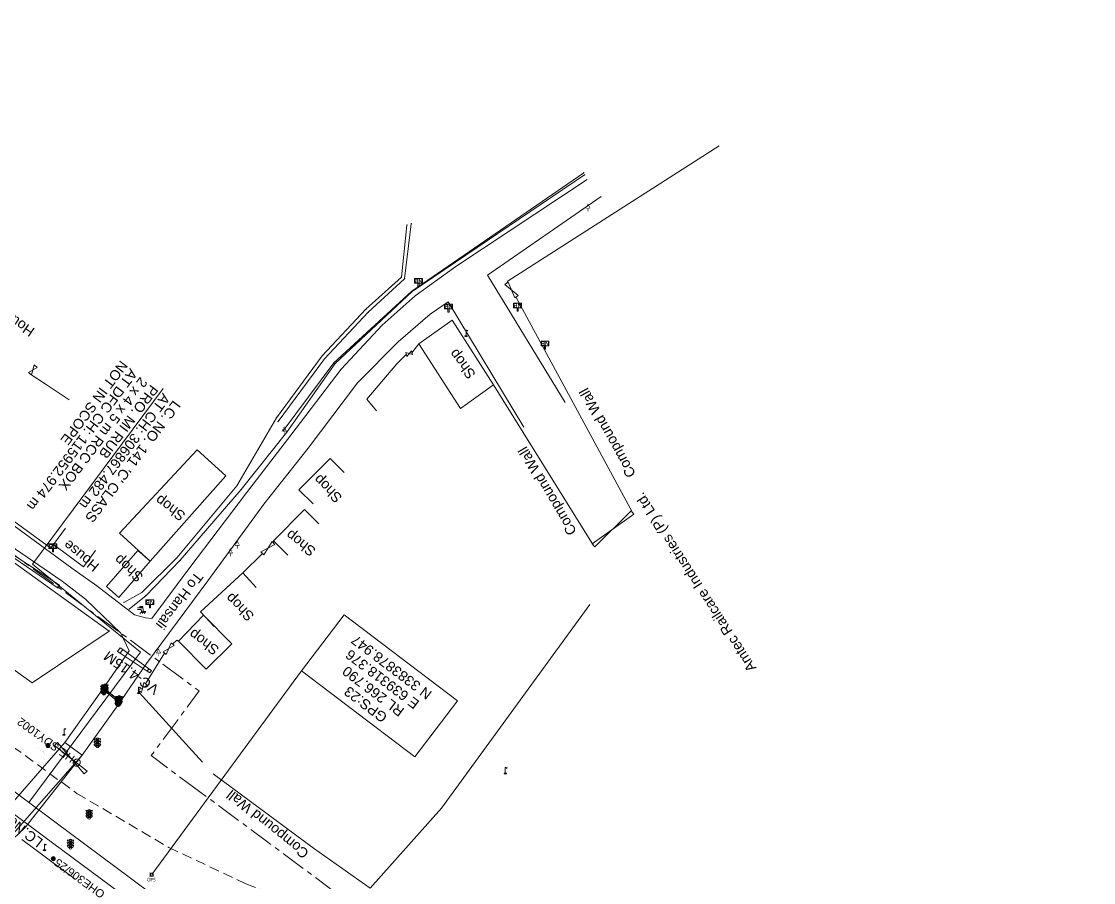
# Model space of a CAD drawing. Header units: metres. Extents: x 628572 to 650094, y 3375792 to 3391117.
# Drawn here: x 639286 to 639552.4, y 3383877 to 3384090.8 of the extents above; entities that cross this region are included whole.
import ezdxf
from ezdxf.enums import TextEntityAlignment as Align

# ---------------------------------------------------------------- set-up
doc = ezdxf.new("R2010")
doc.units = ezdxf.units.M
doc.header["$MEASUREMENT"] = 0
doc.linetypes.add('CENTER', pattern=[2, 1.25, -0.25, 0.25, -0.25])
doc.linetypes.add('DASHED', pattern=[0.75, 0.5, -0.25])
for name, color, linetype, lineweight in [('Arch', 7, 'Continuous', 0), ('Commercial Building Pucca', 251, 'Continuous', 0), ('Compound Wall', 251, 'Continuous', 0), ('DFCC BOUNDARY', 6, 'CENTER', 0), ('Drain Bottom', 5, 'Continuous', 0), ('Drain Top', 5, 'Continuous', 0), ('Existing IR Track', 143, 'Continuous', 0), ('Gate', 251, 'Continuous', 0), ('GPS', 251, 'Continuous', 0), ('Grill', 251, 'Continuous', 0), ('Lamp_Post', 7, 'Continuous', 0), ('LC DETAILS IN PLAN', 7, 'Continuous', 0), ('Name Board', 251, 'Continuous', 0), ('OHE MAST', 8, 'Continuous', 0), ('Pavers', 7, 'Continuous', 0), ('Residential Building Pucca', 251, 'Continuous', 0), ('Residential Building Semipucca', 251, 'Continuous', 0), ('Retaining Wall', 251, 'Continuous', 0), ('Sign Board', 251, 'Continuous', 0), ('Subroad Edge', 34, 'Continuous', 0), ('Tap', 8, 'Continuous', 0), ('Text', 251, 'Continuous', 0), ('TOPOSTYLEREMARK', 251, 'Continuous', 0), ('Water Logged Area', 5, 'Continuous', 0)]:
    doc.layers.add(name, color=color, linetype=linetype, lineweight=lineweight)
doc.styles.add('NB', font='swissbo.ttf', dxfattribs={"height": 1.5})
doc.styles.add('notes', font='romans.shx', dxfattribs={"height": 2})
doc.styles.get("Standard").update_dxf_attribs({"font": 'arial.ttf'})
doc.styles.add('street name', font='tahoma.ttf', dxfattribs={"height": 2})
doc.styles.add('Text', font='arial.ttf', dxfattribs={"height": 2})

# ---------------------------------------------------------------- blocks, each defined once
blk = doc.blocks.new('GPS')
at = {"const_width": 0.0279, "flags": 128}
blk.add_lwpolyline([(0.56, -0.56), (-0.56, -0.56), (-0.56, 0.56), (0.56, 0.56), (0.56, -0.56)], close=True, dxfattribs=at)
at = {"flags": 128}
blk.add_lwpolyline([(0.33, -0.33), (-0.33, -0.33), (-0.33, 0.33), (0.33, 0.33), (0.33, -0.33)], close=True, dxfattribs=at)
at = {"style": 'street name'}
blk.add_text('GPS', height=0.868, dxfattribs=at).set_placement((-1.16, -1.69, -111.29))
blk = doc.blocks.new('GT')
at = {"layer": 'Gate'}
for p, q in [((-0.5, -0.5), (-0.5, 0.5)), ((-0.5, 0.5), (0.5, -0.5)), ((0.5, 0.5), (0.5, -0.5))]:
    blk.add_line(p, q, dxfattribs=at)
at = {"layer": 'Gate', "flags": 128}
blk.add_lwpolyline([(0.5, 0.5), (-0.5, -0.5)], dxfattribs=at)
blk = doc.blocks.new('LP')
at = {"flags": 128}
for points in [[(0, 0), (0, 1.5)], [(0.25, 1.35), (0.44, 1.35)]]:
    blk.add_lwpolyline(points, dxfattribs=at)
for centre, radius, start, end in [((0.07, 0.99), 0.519, 57.6425, 97.3165), ((0.34, 1.33), 0.094, 11.7012, 168.0476)]:
    blk.add_arc(centre, radius, start, end)
at = {"extrusion": (0, 0, -1)}
blk.add_ellipse((0, 0.01), major_axis=(0.308, 0), ratio=0.400495, dxfattribs=at)
blk.add_ellipse((0.35, 1.36), major_axis=(0.0017, 0.0438), ratio=0.461056, start_param=1.74022, end_param=4.575836)
blk = doc.blocks.new('NB')
for p, q in [((-0.98, 0.82), (-0.98, 1.98)), ((-0.98, 1.98), (0.98, 1.98)), ((-0.98, 0.82), (0.98, 0.82)), ((-0.13, 0.82), (-0.13, 0)), ((-0.13, 0), (0.13, 0)), ((0.13, 0.82), (0.13, 0)), ((0.98, 1.98), (0.98, 0.82))]:
    blk.add_line(p, q)
at = {"style": 'NB', "width": 1.025371}
blk.add_text('NB', height=0.988, rotation=180, dxfattribs=at).set_placement((-0.02, 1.38), align=Align.MIDDLE_CENTER)
blk = doc.blocks.new('TSB')
at = {"const_width": 0.132, "flags": 128}
blk.add_lwpolyline([(-0.51, 0.84), (0.54, 0.84), (0, 1.85), (-0.51, 0.84)], close=True, dxfattribs=at)
at = {"const_width": 0.142, "flags": 128}
blk.add_lwpolyline([(0, 0.84), (0, 0)], dxfattribs=at)
blk = doc.blocks.new('TAP')
at = {"layer": 'Tap', "color": 8}
for p, q in [((-0.32, 0), (0.32, 0)), ((-1.01, -0.33), (0.24, -0.33)), ((-1.01, -0.75), (-0.18, -0.75)), ((-0.37, -0.12), (-0.37, -0.05)), ((-0.1, -0.17), (-0.32, -0.17)), ((-0.05, -0.22), (-0.05, -0.33)), ((0.03, -0.95), (0.03, -1.32)), ((0.03, -1.32), (0.45, -1.32)), ((0.05, -0.22), (0.05, -0.33)), ((0.1, -0.17), (0.32, -0.17)), ((0.37, -0.12), (0.37, -0.05)), ((0.45, -0.54), (0.45, -1.32))]:
    blk.add_line(p, q, dxfattribs=at)
at = {"layer": 'Tap', "color": 8, "linetype": 'DASHED'}
for p, q in [((-0.37, -1.72), (0.03, -1.32)), ((0.24, -1.32), (0.24, -1.72)), ((0.85, -1.72), (0.45, -1.32))]:
    blk.add_line(p, q, dxfattribs=at)
at = {"layer": 'Tap', "color": 8}
for centre, radius, start, end in [((-0.32, -0.05), 0.0499, 90, 180), ((0.32, -0.05), 0.0499, 0, 90), ((-0.32, -0.12), 0.0499, 180, 270), ((-0.18, -0.95), 0.208, 0, 90), ((-0.1, -0.22), 0.0499, 0, 90), ((0.1, -0.22), 0.0499, 90, 180), ((0.24, -0.54), 0.208, 0, 90), ((0.32, -0.12), 0.0499, 270, 0)]:
    blk.add_arc(centre, radius, start, end, dxfattribs=at)
at = {"layer": 'Tap', "color": 8, "ltscale": 5, "style": 'notes'}
blk.add_text('TAP', height=0.25, rotation=180, dxfattribs=at).set_placement((1.12, -1.15, -147.73))
blk = doc.blocks.new('SIG')
for color, points in [(1, [(-0.22, 0.42, 0.180295), (-0.01, 0.33, -0.00255), (0.01, 0.33, -0.00255), (0.02, 0.33, 0.180295), (0.23, 0.42, -0.002654), (0.25, 0.44, 0.184495), (0.33, 0.65, 1.000001), (-0.32, 0.65, 0.184495), (-0.24, 0.44, -0.002654)]), (2, [(0.23, -0.23, -0.002654), (0.25, -0.21, 0.184495), (0.33, 0.01, 1.000001), (-0.32, 0.01, 0.184495), (-0.24, -0.21, -0.002654), (-0.22, -0.23, 0.180295), (-0.01, -0.32, -0.00255), (0.01, -0.32, -0.00255), (0.02, -0.32, 0.180295)]), (3, [(0.23, -0.88, -0.002654), (0.25, -0.86, 0.184495), (0.33, -0.64, 1.000001), (-0.32, -0.64, 0.184495), (-0.24, -0.86, -0.002654), (-0.22, -0.88, 0.395599)])]:
    blk.add_hatch(color=color).paths.add_polyline_path(points)
for p, q in [((-0.31, 0.98), (-0.32, -0.9)), ((0.33, -0.9), (0.32, 0.98))]:
    blk.add_line(p, q)
at = {"flags": 128}
for points in [[(-0.31, 0.98), (-0.81, 0.98, 0.198758), (-0.42, 0.41, 0.003814), (-0.31, 0.39)], [(-0.31, 0.33), (-0.81, 0.33, 0.198758), (-0.42, -0.23, 0.003727), (-0.32, -0.26)], [(0.32, 0.98), (0.82, 0.98, -0.198758), (0.44, 0.41, -0.003814), (0.32, 0.39)], [(0.32, 0.33), (0.82, 0.33, -0.198758), (0.44, -0.23, -0.003727), (0.33, -0.26)], [(-0.32, -0.32), (-0.81, -0.32, 0.198758), (-0.42, -0.88, 0.003639), (-0.32, -0.9)], [(0.33, -0.32), (0.82, -0.32, -0.198758), (0.44, -0.88, -0.003639), (0.33, -0.9)]]:
    blk.add_lwpolyline(points, format="xyb", dxfattribs=at)
for centre, radius, start, end in [((0.01, 0.91), 0.324, 12.4049, 167.5951), ((0.01, 0.81), 0.357, 27.7578, 152.2422), ((0.01, -0.9), 0.324, 181.4572, 358.5428)]:
    blk.add_arc(centre, radius, start, end)
blk = doc.blocks.new('OHE MAST')
h = blk.add_hatch(color=256)
edge = h.paths.add_edge_path()
edge.add_arc((0, 0), 0.514, 0, 360)
at = {"const_width": 0.01, "flags": 128}
for points in [[(1.5, 3.5), (1.5, 2), (-1.5, 2), (-1.5, 3.5)], [(0, 2), (0, 0)]]:
    blk.add_lwpolyline(points, dxfattribs=at)
blk.add_circle((0, 0), 0.514)

msp = doc.modelspace()

# ---------------------------------------------------------------- linework, layer by layer
at = {"layer": 'Arch', "linetype": 'Continuous', "flags": 128}
for points in [[(639310.5481, 3383935.2341), (639311.2128, 3383934.8159), (639310.5243, 3383933.9014), (639309.8595, 3383934.3196), (639310.5481, 3383935.2341)], [(639317.6739, 3383930.0572), (639318.3387, 3383929.639), (639317.8737, 3383928.9982), (639317.2133, 3383929.4191), (639317.6739, 3383930.0572)]]:
    msp.add_lwpolyline(points, close=True, dxfattribs=at)
for points in [[(639311.2128, 3383934.8159), (639317.6739, 3383930.0572)], [(639317.2133, 3383929.4191), (639310.5243, 3383933.9014)]]:
    msp.add_lwpolyline(points, dxfattribs=at)
at = {"layer": 'Commercial Building Pucca', "linetype": 'Continuous', "flags": 128}
for points in [[(639329.652, 3383984.3934), (639336.7723, 3383977.9113), (639317.9852, 3383956.7343), (639310.3599, 3383963.6761), (639329.652, 3383984.3934)], [(639317.9852, 3383956.7343), (639310.1816, 3383947.7622), (639307.1343, 3383950.4352), (639314.9536, 3383959.4254), (639317.9852, 3383956.7343)], [(639331.9318, 3383929.9509), (639325.0015, 3383936.8926), (639331.2668, 3383943.3187), (639338.3118, 3383936.2621), (639331.9318, 3383929.9509)]]:
    msp.add_lwpolyline(points, close=True, dxfattribs=at)
for points in [[(639358.5013, 3383970.9802), (639354.9523, 3383974.5007), (639362.681, 3383982.2919), (639366.23, 3383978.7715)], [(639352.1593, 3383958.2721), (639348.6103, 3383961.7926), (639356.339, 3383969.5839), (639359.888, 3383966.0634)], [(639333.8627, 3383940.5263), (639330.4729, 3383944.2003), (639340.9775, 3383953.8923), (639344.3673, 3383950.2183)]]:
    msp.add_lwpolyline(points, dxfattribs=at)
at = {"layer": 'Compound Wall', "linetype": 'Continuous', "flags": 128}
for points in [[(639406.4994, 3384025.7432), (639406.9515, 3384026.3614), (639459.3581, 3384059.922)], [(639437.7977, 3383968.8764), (639408.8182, 3384022.3876), (639409.0183, 3384022.4266)], [(639383.0247, 3384008.5263), (639384.758, 3384010.682)], [(639374.1947, 3383994.1092), (639371.8431, 3383996.99), (639379.3157, 3384005.7714), (639381.6325, 3384008.0814)], [(639288.1312, 3384003.2968), (639292.1816, 3384000.6316), (639297.8541, 3383996.8317)], [(639403.3222, 3384000.5438), (639428.1708, 3383960.6528)], [(639275.5927, 3383973.4609), (639275.2147, 3383973.1655), (639293.3085, 3383959.9728), (639293.9967, 3383960.9038)], [(639348.6016, 3383961.2699), (639348.6103, 3383961.7926)], [(639340.9775, 3383953.8923), (639345.8665, 3383958.6672)], [(639427.2478, 3383945.9668), (639390.3679, 3383895.468)], [(639323.5487, 3383936.1311), (639324.6439, 3383937.1723), (639325.0015, 3383936.8926)], [(639316.8537, 3383926.3042), (639321.5769, 3383933.9452)], [(639331.02, 3383906.8392), (639315.2246, 3383924.1343), (639315.4476, 3383924.4294)], [(639390.3679, 3383895.468), (639372.6104, 3383875.5884), (639358.5388, 3383885.4769), (639333.6449, 3383903.9751)]]:
    msp.add_lwpolyline(points, dxfattribs=at)
at = {"layer": 'DFCC BOUNDARY', "ltscale": 5, "flags": 128}
for points in [[(639330.3344, 3383899.5156), (639318.2605, 3383908.4746), (639330.1698, 3383924.5422), (639289.9442, 3383954.1409), (639249.4413, 3383983.465), (639208.9797, 3384012.5713), (639168.287, 3384041.646), (639127.3545, 3384070.5066), (639086.9912, 3384100.02), (639106.7272, 3384126.468), (639106.7272, 3384126.468), (639068.4496, 3384158.8483), (639029.3258, 3384190.0243), (638987.5451, 3384217.7937), (638945.5622, 3384245.1274), (638903.8458, 3384272.8226), (638862.2382, 3384300.6609), (638820.952, 3384328.8942), (638803.642, 3384305.6269), (638800.4356, 3384308.0183)], [(643812.3093, 3380572.2631), (643808.6724, 3380574.9777), (643793.2095, 3380586.5191), (643778.2448, 3380597.6421), (643763.3482, 3380608.7144), (643749.7736, 3380618.8204), (643735.9982, 3380629.076), (643723.1947, 3380638.6), (643709.7998, 3380648.5621), (643690.0477, 3380662.9402), (643670.4357, 3380677.2164), (643654.8999, 3380688.7702), (643639.33, 3380700.3503), (643623.6793, 3380711.9753), (643608.0162, 3380723.6096), (643592.0244, 3380735.5214), (643576.0362, 3380747.4305), (643559.2149, 3380759.9262), (643542.8146, 3380772.109), (643525.4077, 3380785.0526), (643508.5729, 3380797.5713), (643491.5674, 3380810.185), (643474.9054, 3380822.5435), (643458.6431, 3380834.5901), (643442.5469, 3380846.5134), (643427.1858, 3380857.9465), (643411.8459, 3380869.3639), (643394.9279, 3380881.9183), (643378.0712, 3380894.4272), (643361.5733, 3380906.6656), (643345.0316, 3380918.9365), (643327.8173, 3380931.7135), (643310.7678, 3380944.3682), (643276.4247, 3380969.8455), (643259.3635, 3380982.507), (643242.1351, 3380995.2928), (643222.7062, 3381009.6831), (643203.0589, 3381024.2351), (643183.8178, 3381038.4897), (643164.43, 3381052.853), (643145.2327, 3381067.0902), (643126.2605, 3381081.1605), (643109.9442, 3381093.1269), (643094.185, 3381104.6835), (643070.7732, 3381121.9216), (643047.567, 3381139.0085), (643025.8074, 3381155.1407), (643004.0325, 3381171.2845), (642988.5407, 3381182.7648), (642971.6994, 3381195.2495), (642949.8305, 3381211.504), (642926.6521, 3381228.7318), (642912.2142, 3381239.4542), (642897.7112, 3381250.225), (642880.681, 3381262.8766), (642863.5492, 3381275.6037), (642848.8569, 3381286.5082), (642830.5771, 3381300.0787), (642815.3655, 3381311.3602), (642796.6216, 3381325.2614), (642779.3631, 3381338.0981), (642762.2123, 3381350.8547), (642746.7818, 3381362.2976), (642731.1837, 3381373.8649), (642713.7244, 3381386.8427), (642695.8795, 3381400.107), (642676.186, 3381414.7288), (642656.3739, 3381429.4386), (642638.7427, 3381442.5386), (642620.5543, 3381456.0528), (642604.8402, 3381467.7078), (642587.9896, 3381480.2058), (642565.2925, 3381497.0883), (642541.6892, 3381514.6448), (642525.704, 3381526.5194), (642509.7629, 3381538.3612), (642491.0733, 3381552.2518), (642472.4595, 3381566.086), (642458.4237, 3381576.5074), (642444.2456, 3381587.0343), (642429.7967, 3381597.7603), (642415.357, 3381608.4793), (642397.6705, 3381621.593), (642380.0084, 3381634.6886), (642363.7544, 3381646.7691), (642347.2259, 3381659.0537), (642330.8575, 3381671.2261), (642314.3519, 3381683.5006), (642297.8931, 3381695.7457), (642281.8453, 3381707.6851), (642264.9228, 3381720.2432), (642248.3602, 3381732.5341), (642230.5414, 3381745.7954), (642212.7106, 3381759.0381), (642195.2367, 3381772.0213), (642177.7043, 3381785.0479), (642157.1992, 3381800.2569), (642136.6249, 3381815.5171), (642118.9645, 3381828.6404), (642101.3287, 3381841.7453), (642081.6266, 3381856.3336), (642061.8408, 3381870.9838), (642042.7256, 3381885.154), (642023.486, 3381899.4164), (642005.9697, 3381912.4264), (641988.4231, 3381925.4588), (641970.4215, 3381938.796), (641952.2749, 3381952.2408), (641931.9264, 3381967.3701), (641911.6528, 3381982.4438), (641898.9656, 3381991.8514), (641886.5608, 3382001.0055), (641876.0335, 3382008.8624), (641864.0463, 3382017.7726), (641852.3291, 3382026.4822), (641837.115, 3382037.7582), (641821.9667, 3382048.9854), (641806.6184, 3382060.3889), (641791.2687, 3382071.7933), (641778.1757, 3382081.5216), (641765.0647, 3382091.263), (641751.1214, 3382101.6324), (641737.1136, 3382112.0497), (641726.4516, 3382119.9432), (641715.7754, 3382127.8472), (641700.446, 3382139.2493), (641685.0398, 3382150.7085), (641672.5358, 3382160.0238), (641659.9859, 3382169.3732), (641642.1375, 3382182.6543), (641624.3659, 3382195.8782), (641611.4997, 3382205.4411), (641598.7051, 3382214.9508), (641579.3318, 3382229.3615), (641559.9393, 3382243.7865), (641545.7561, 3382254.3093), (641531.6069, 3382264.7929), (641516.2129, 3382276.2423), (641500.7739, 3382287.7114), (641484.9887, 3382299.3992), (641469.298, 3382311.017), (641453.4587, 3382322.7603), (641437.5808, 3382334.5322), (641423.9882, 3382344.5278), (641410.4861, 3382354.4572), (641398.1591, 3382363.7061), (641385.5887, 3382373.1374), (641369.5481, 3382385.0615), (641353.581, 3382396.931), (641340.174, 3382406.8961), (641326.8342, 3382416.8112), (641313.9782, 3382426.3292), (641301.2155, 3382435.7781), (641284.3444, 3382448.3055), (641267.4776, 3382460.8298), (641251.7036, 3382472.5569), (641235.976, 3382484.2496), (641219.0383, 3382496.817), (641202.2584, 3382509.2673), (641189.76, 3382518.5659), (641177.2671, 3382527.8539), (641163.4298, 3382538.1046), (641149.6816, 3382548.2893), (641137.5323, 3382557.3376), (641125.4142, 3382566.3629), (641111.3917, 3382576.7766), (641097.4434, 3382587.1352), (641086.4887, 3382595.2709), (641075.334, 3382603.5555), (641061.7644, 3382613.6593), (641047.9094, 3382623.9756), (641033.6643, 3382634.5297), (641019.4811, 3382645.038), (641006.7027, 3382654.5421), (640993.8916, 3382664.0705), (640978.9563, 3382675.1623), (640963.9965, 3382686.2723), (640946.2836, 3382699.3937), (640928.6538, 3382712.4537), (640913.4131, 3382723.7566), (640898.2075, 3382735.0336), (640883.6572, 3382745.852), (640855.1845, 3382767.015), (640841.3158, 3382777.3197), (640825.904, 3382788.7498), (640810.5106, 3382800.1663), (640797.3056, 3382809.9954), (640784.0814, 3382819.8389), (640767.3829, 3382832.244), (640750.7597, 3382844.5932), (640734.5712, 3382856.624), (640718.4561, 3382868.6002), (640700.8318, 3382881.7023), (640683.2571, 3382894.7676), (640668.0149, 3382906.0851), (640653.0827, 3382917.1726), (640637.096, 3382929.0729), (640621.3126, 3382940.8219), (640606.7688, 3382951.6133), (640592.2397, 3382962.3937), (640576.5383, 3382974.0634), (640560.8512, 3382985.7224), (640545.651, 3382997.022), (640530.4116, 3383008.3505), (640516.6491, 3383018.562), (640502.8751, 3383028.782), (640490.7881, 3383037.7114), (640478.8397, 3383046.5383), (640463.3449, 3383058.0659), (640447.6782, 3383069.721), (640428.9748, 3383083.5735), (640410.2094, 3383097.4719), (640387.4808, 3383114.4141), (640364.785, 3383131.332), (640350.7429, 3383141.7456), (640336.708, 3383152.1537), (640321.9965, 3383163.0459), (640307.2262, 3383173.9816), (640293.057, 3383184.4985), (640278.9681, 3383194.9558), (640263.9534, 3383206.1214), (640248.9885, 3383217.2501), (640234.9895, 3383227.6511), (640220.8998, 3383238.1196), (640203.1822, 3383251.2592), (640185.3658, 3383264.472), (640169.5446, 3383276.2399), (640153.6227, 3383288.0852), (640140.9567, 3383297.4857), (640127.9156, 3383307.1648), (640111.7201, 3383319.2), (640095.1302, 3383331.5282), (640080.0724, 3383342.6864), (640064.9887, 3383353.8638), (640050.3238, 3383364.7642), (640035.5809, 3383375.7224), (640023.8916, 3383384.3981), (640012.2409, 3383393.045), (639998.431, 3383403.2737), (639984.6827, 3383413.4567), (639970.0377, 3383424.3322), (639950.049, 3383439.1796), (639942.8737, 3383444.5141), (639926.5747, 3383456.6308), (639913.4666, 3383466.3801), (639896.5934, 3383478.9297), (639881.5054, 3383490.1549), (639866.4939, 3383501.3233), (639852.4765, 3383511.7446), (639838.5065, 3383522.1306), (639823.7382, 3383533.0543), (639809.0966, 3383543.8841), (639795.0765, 3383554.2956), (639781.0402, 3383564.7193), (639768.5196, 3383574.0242), (639755.953, 3383583.3633), (639741.5243, 3383594.0903), (639727.0981, 3383604.8155), (639713.2608, 3383615.1067), (639699.4745, 3383625.36), (639684.1093, 3383636.7884), (639668.7758, 3383648.193), (639654.5483, 3383658.7838), (639640.2683, 3383669.4137), (639622.7576, 3383682.4104), (639605.3264, 3383695.3482), (639590.884, 3383706.0812), (639576.4835, 3383716.7831), (639562.3867, 3383727.2481), (639548.2532, 3383737.7403), (639534.822, 3383747.7129), (639521.3566, 3383757.711), (639505.358, 3383769.5842), (639489.3927, 3383781.4328), (639473.4311, 3383793.2886), (639457.4738, 3383805.1412), (639442.7456, 3383816.0648), (639428.0129, 3383826.9918), (639404.2096, 3383844.6857), (639380.3313, 3383862.4353), (639363.908, 3383874.6137), (639346.9106, 3383887.212), (639330.3344, 3383899.5156)]]:
    msp.add_lwpolyline(points, dxfattribs=at)
at = {"layer": 'Drain Bottom', "linetype": 'Continuous', "flags": 128}
for points in [[(639425.7029, 3384053.1891), (639382.9639, 3384023.7615), (639363.632, 3384005.9972), (639351.0531, 3383989.1172)], [(639349.7734, 3383991.4316), (639361.3231, 3384007.0163), (639372.1817, 3384018.563), (639381.2048, 3384026.8872), (639382.8495, 3384040.5483)]]:
    msp.add_lwpolyline(points, dxfattribs=at)
at = {"layer": 'Drain Bottom'}
for p in [(639425.703, 3384053.189), (639382.85, 3384040.548), (639381.205, 3384026.887), (639382.964, 3384023.761), (639372.182, 3384018.563), (639361.323, 3384007.016), (639363.632, 3384005.997), (639349.773, 3383991.432), (639351.053, 3383989.117)]:
    msp.add_point(p, dxfattribs=at)
at = {"layer": 'Drain Top', "linetype": 'Continuous', "flags": 128}
for points in [[(639312.8451, 3383944.8929), (639316.9032, 3383948.1919), (639325.4583, 3383956.9956), (639340.6364, 3383974.5443), (639351.929, 3383988.7896), (639363.9759, 3384005.8662), (639383.0609, 3384023.7427), (639425.902, 3384052.6522)], [(639381.7921, 3384040.2089), (639380.399, 3384027.2922), (639371.5851, 3384019.3247), (639360.7378, 3384007.7845), (639349.3443, 3383992.3688), (639339.5586, 3383975.487), (639324.5773, 3383957.5854), (639315.9325, 3383948.9923), (639311.4558, 3383946.5278)]]:
    msp.add_lwpolyline(points, dxfattribs=at)
at = {"layer": 'Drain Top'}
for p in [(639425.902, 3384052.652), (639381.792, 3384040.209), (639380.399, 3384027.292), (639383.061, 3384023.743), (639371.585, 3384019.325), (639360.738, 3384007.784), (639363.976, 3384005.866), (639349.344, 3383992.369), (639351.929, 3383988.79), (639339.559, 3383975.487), (639340.636, 3383974.544), (639324.577, 3383957.585), (639325.458, 3383956.996), (639315.932, 3383948.992), (639316.903, 3383948.192), (639311.456, 3383946.528), (639312.845, 3383944.893)]:
    msp.add_point(p, dxfattribs=at)
at = {"layer": 'Existing IR Track', "color": 88, "linetype": 'DASHED', "ltscale": 5}
msp.add_lwpolyline([(639259.2419, 3383928.823), (639262.2481, 3383926.6017), (639277.8395, 3383915.104), (639299.7817, 3383899.1081), (639322.6069, 3383885.6823), (639341.7933, 3383876.63), (639359.2872, 3383870.0476), (639364.437, 3383868.1896), (639380.3049, 3383862.7731), (639403.9706, 3383854.6504), (639421.5208, 3383848.5663), (639440.1379, 3383841.8335), (639459.0217, 3383833.4642), (639479.7883, 3383821.6553), (639493.6212, 3383812.1565), (639511.4126, 3383797.8864), (639526.4588, 3383783.538), (639540.6399, 3383767.5184), (639541.3989, 3383766.6203)], dxfattribs=at)
at = {"layer": 'Existing IR Track', "flags": 128}
for points in [[(639560.2959, 3383694.38), (639545.9219, 3383705.0699), (639531.895, 3383715.5017), (639518.3716, 3383725.5565), (639504.8367, 3383735.6197), (639488.9234, 3383747.439), (639473.0478, 3383759.2303), (639456.9921, 3383771.1583), (639440.8127, 3383783.1782), (639426.3374, 3383793.939), (639411.3866, 3383805.0532), (639387.7746, 3383822.5808), (639363.7073, 3383840.4465), (639347.3274, 3383852.6266), (639330.4464, 3383865.1695), (639313.0834, 3383878.0808), (639294.3077, 3383892.0601), (639272.5859, 3383908.1745)], [(639557.3961, 3383691.0991), (639543.3126, 3383701.5542), (639529.179, 3383712.0464), (639515.7455, 3383722.0207), (639502.2801, 3383732.0187), (639486.2874, 3383743.8877), (639470.3221, 3383755.7363), (639454.3502, 3383767.5997), (639438.3929, 3383779.4523), (639423.6827, 3383790.3626), (639408.9363, 3383801.2997), (639385.1192, 3383819.0038), (639361.256, 3383836.7423), (639344.8477, 3383848.9095), (639327.8558, 3383861.5038), (639310.3899, 3383874.4678), (639291.4948, 3383888.4878), (639274.6983, 3383900.9493)]]:
    msp.add_lwpolyline(points, dxfattribs=at)
at = {"layer": 'Grill', "linetype": 'Continuous', "flags": 128}
msp.add_lwpolyline([(639286.0952, 3383887.6672), (639299.3976, 3383877.7932)], dxfattribs=at)
at = {"layer": 'LC DETAILS IN PLAN', "lineweight": 13, "flags": 128}
for points in [[(639288.7756, 3383955.991), (639321.205, 3383999.6357)], [(639287.8674, 3383896.8379), (639315.5973, 3383934.158), (639288.7756, 3383955.991)]]:
    msp.add_lwpolyline(points, dxfattribs=at)
at = {"layer": 'Pavers', "linetype": 'Continuous', "flags": 128}
msp.add_lwpolyline([(639277.87, 3383882.1592), (639274.5329, 3383886.2582), (639281.7484, 3383894.4767), (639296.8127, 3383911.7046), (639301.0585, 3383908.5777), (639286.9289, 3383890.665), (639277.87, 3383882.1592)], dxfattribs=at)
at = {"layer": 'Pavers'}
for p in [(639296.813, 3383911.705), (639301.059, 3383908.578), (639286.929, 3383890.665)]:
    msp.add_point(p, dxfattribs=at)
at = {"layer": 'Residential Building Pucca', "linetype": 'Continuous', "flags": 128}
msp.add_lwpolyline([(639304.4238, 3383959.3842), (639301.4425, 3383955.3716), (639293.9967, 3383960.9038), (639296.978, 3383964.9164)], dxfattribs=at)
at = {"layer": 'Residential Building Semipucca', "linetype": 'Continuous', "flags": 128}
msp.add_lwpolyline([(639384.758, 3384010.682), (639393.0083, 3384016.5944), (639403.3222, 3384000.5438), (639395.0719, 3383994.6314), (639384.758, 3384010.682)], close=True, dxfattribs=at)
at = {"layer": 'Retaining Wall', "linetype": 'Continuous', "flags": 128}
msp.add_lwpolyline([(639185.3406, 3384027.4362), (639196.3656, 3384019.5415), (639226.676, 3383997.8478), (639244.9516, 3383984.84), (639268.5223, 3383968.142), (639295.1395, 3383950.0908), (639295.4329, 3383950.764), (639268.6689, 3383968.3832), (639245.1691, 3383985.0843), (639226.8577, 3383998.1077), (639196.5493, 3384019.8073)], dxfattribs=at)
at = {"layer": 'Subroad Edge', "linetype": 'Continuous', "flags": 128}
for points in [[(639200.3505, 3384025.3428), (639229.2107, 3384004.8402), (639272.6105, 3383973.9497), (639298.5586, 3383954.9832), (639304.7677, 3383950.6037), (639314.0915, 3383943.421), (639316.7928, 3383942.7115), (639318.4396, 3383942.5018), (639327.8504, 3383955.1543), (639341.9491, 3383973.7255), (639352.9781, 3383988.0356), (639365.4422, 3384004.4696), (639375.6271, 3384015.3304), (639383.8706, 3384022.6383), (639393.9167, 3384029.9096), (639426.5947, 3384051.5516)], [(639430.0096, 3384047.2695), (639401.7898, 3384027.7451), (639421.0751, 3383996.1506)], [(639034.826, 3383772.6226), (639064.5473, 3383785.8776), (639096.3216, 3383800.2144), (639122.7405, 3383812.2904), (639149.7616, 3383824.5292), (639180.9483, 3383838.7011), (639209.3962, 3383851.9355), (639228.3164, 3383860.5578), (639244.9608, 3383868.6118), (639274.5323, 3383886.2474), (639296.8113, 3383911.7044), (639306.1879, 3383924.8755), (639312.7379, 3383934.485), (639310.737, 3383938.9023), (639301.9366, 3383947.3114), (639296.1524, 3383951.7952), (639269.6852, 3383969.8166), (639227.9637, 3383999.9634), (639197.6515, 3384021.581)], [(639410.8434, 3383990.0153), (639392.0605, 3384021.1831), (639387.5706, 3384018.0496), (639379.6464, 3384011.1908), (639369.5109, 3384001.0607), (639357.224, 3383984.8237), (639346.2694, 3383970.8737), (639332.3461, 3383951.9042), (639317.0479, 3383931.3438), (639310.074, 3383921.1138), (639301.0623, 3383908.5812), (639277.8674, 3383882.1574), (639247.4053, 3383863.8194), (639231.012, 3383855.7525), (639211.8402, 3383846.9087), (639184.6647, 3383833.994), (639183.7048, 3383831.8395), (639183.0786, 3383813.4856)]]:
    msp.add_lwpolyline(points, dxfattribs=at)
at = {"layer": 'Subroad Edge', "flags": 128}
for points in [[(639310.036, 3383921.818), (639306.476, 3383924.741)], [(639310.298, 3383922.196), (639306.642, 3383924.859)], [(639310.298, 3383922.196), (639306.769, 3383925.094)]]:
    msp.add_lwpolyline(points, dxfattribs=at)
at = {"layer": 'TOPOSTYLEREMARK'}
msp.add_line((639318.376, 3383878.947), (639355.5736, 3383929.5332), dxfattribs=at)
at = {"layer": 'TOPOSTYLEREMARK', "linetype": 'Continuous', "flags": 128}
msp.add_lwpolyline([(639394.3163, 3383922.0917), (639383.7345, 3383908.1535), (639355.5736, 3383929.5332), (639366.1554, 3383943.4714), (639394.3163, 3383922.0917)], close=True, dxfattribs=at)
at = {"layer": 'Water Logged Area', "linetype": 'Continuous', "flags": 128}
msp.add_lwpolyline([(639112.0971, 3384082.9752), (639148.594, 3384053.4264), (639185.2543, 3384027.3154), (639225.0074, 3383998.9454), (639307.818, 3383939.3888), (639288.6798, 3383926.5713), (639205.8692, 3383986.1279)], dxfattribs=at)
at = {"layer": 'Water Logged Area'}
for p in [(639307.818, 3383939.389), (639288.68, 3383926.571)]:
    msp.add_point(p, dxfattribs=at)

# ---------------------------------------------------------------- block references
at = {"layer": 'Gate'}
for p, xscale, yscale, zscale, rotation in [((639407.7589, 3384024.0849), 4.16468900747285, 0.9997814888924802, 2.040533993018825, 307.2277033036961), ((639382.3286, 3384008.3039), 1.461494861005497, 0.9997814888924802, 1.208790928219096, 17.22770330509377), ((639288.8469, 3384004.2378), 2.364567768155746, 0.9997814888924802, 1.53754709971237, 53.22770330766402), ((639432.9807, 3383964.7648), 12.65594200300549, 0.9997814888924814, 3.557130379828901, 40.22770330668921), ((639347.2341, 3383959.9686), 3.775604074454411, 0.9997814888924802, 1.942879065466131, 43.22770330665067), ((639322.5628, 3383935.0381), 2.94385400548702, 0.9997814888924804, 1.715578835462802, 48.22770330472692), ((639316.1507, 3383925.3668), 2.343491222119449, 0.9997814888924802, 1.530679307777119, 53.22770330756482), ((639298.2823, 3383907.8224), 10.20769188894568, 0.9997814888924802, 3.194598784649772, 316.2277033054689)]:
    msp.add_blockref('GT', p, dxfattribs=dict(at, xscale=xscale, yscale=yscale, zscale=zscale, rotation=rotation))
at = {"layer": 'GPS'}
msp.add_blockref('GPS', (639318.376, 3383878.947), dxfattribs=at)
at = {"layer": 'Lamp_Post', "linetype": 'Continuous'}
for p in [(639396.49, 3384012.589), (639315.13, 3383923.961), (639296.608, 3383913.664), (639406.218, 3383904), (639291.738, 3383884.968)]:
    msp.add_blockref('LP', p, dxfattribs=at)
at = {"layer": 'Name Board', "linetype": 'Continuous'}
for p in [(639384.654, 3384024.932), (639384.654, 3384024.932), (639392.117, 3384018.57), (639392.117, 3384018.57), (639409.266, 3384018.862), (639409.266, 3384018.862), (639416.092, 3384009.433), (639416.092, 3384009.433), (639293.825, 3383959.044), (639293.825, 3383959.044), (639317.935, 3383945.185), (639317.935, 3383945.185)]:
    msp.add_blockref('NB', p, dxfattribs=at)
at = {"layer": 'OHE MAST', "color": 2, "rotation": 143.3908318566117}
for p in [(639292.601, 3383911.001), (639293.912, 3383882.902)]:
    msp.add_blockref('OHE MAST', p, dxfattribs=at)
at = {"layer": 'Sign Board', "linetype": 'Continuous'}
for name, p in [('TSB', (639426.747, 3384043.584)), ('TSB', (639351.28, 3383988.256)), ('TSB', (639293.922, 3383959.314)), ('TSB', (639339.64, 3383959.836)), ('TSB', (639337.887, 3383957.971)), ('TSB', (639320.063, 3383933.099)), ('SIG', (639306.476, 3383924.741)), ('SIG', (639306.642, 3383924.859)), ('SIG', (639306.769, 3383925.094)), ('SIG', (639310.036, 3383921.818)), ('SIG', (639310.143, 3383922.102)), ('SIG', (639310.298, 3383922.196)), ('SIG', (639304.876, 3383911.643)), ('SIG', (639302.816, 3383893.884)), ('SIG', (639298.195, 3383886.467))]:
    msp.add_blockref(name, p, dxfattribs=at)
at = {"layer": 'Tap', "linetype": 'Continuous'}
msp.add_blockref('TAP', (639315.818, 3383945.478), dxfattribs=at)

# ---------------------------------------------------------------- texts
at = {"layer": 'LC DETAILS IN PLAN', "color": 10}
for s, p in [('NOT IN SCOPE', (639310.6239, 3384006.8155)), ('AT DFC CH: 115952.974 m', (639313.0183, 3384004.802)), ('2 x 4 x 5 m RCC BOX ', (639315.5387, 3384002.6626)), ('PRO. MI RUB', (639318.1851, 3384000.7749))]:
    msp.add_text(s, height=2.5, rotation=233, dxfattribs=at).set_placement(p)
at = {"layer": 'LC DETAILS IN PLAN'}
for s, p in [('AT CH: 306867.482 m', (639321.1508, 3383998.6699)), ("LC. NO. 141 'C' CLASS", (639323.7513, 3383996.8599))]:
    msp.add_text(s, height=2.5, rotation=233, dxfattribs=at).set_placement(p)
at = {"layer": 'OHE MAST'}
for s, p in [('OHE-SDY1002', (639285.8978, 3383918.0391)), ('OHE306/25', (639295.1418, 3383883.0734))]:
    msp.add_text(s, height=2, rotation=144, dxfattribs=at).set_placement(p, align=Align.RIGHT)
at = {"layer": 'Subroad Edge', "linetype": 'Continuous', "style": 'Text'}
msp.add_text(' To Hansali', height=2.5, rotation=232.669918, dxfattribs=at).set_placement((639329.9483, 3383955.0965))
at = {"layer": 'Text'}
for s, rotation, p in [('House', 145.719364, (639289.5096, 3384014.3885)), ('Shop', 127.704745, (639399.0241, 3384003.2254)), ('Compound Wall', 119.222377, (639438.7492, 3383978.379)), ('Compound Wall', 120.587991, (639424.0562, 3383964.1049)), ('Shop', 134.953071, (639365.8774, 3383972.7211)), ('Shop', 143.753814, (639327.0001, 3383968.5263)), ('Amtec Railcare Industries (P) Ltd.', 122.828093, (639468.6929, 3383930.255)), ('Shop', 142.379304, (639359.3755, 3383959.7132)), ('House', 140.765232, (639305.5367, 3383955.8571)), ('Shop', 138.019715, (639316.4951, 3383953.1527)), ('Shop', 135.634709, (639344.0263, 3383943.3543)), ('Shop', 143.674516, (639335.3504, 3383935.2359)), ('VC-4.15M', 144.668577, (639320.4378, 3383925.4944)), ('Compound Wall', 141.227423, (639357.6426, 3383884.6271))]:
    msp.add_text(s, height=2.5, rotation=rotation, dxfattribs=at).set_placement(p)
at = {"layer": 'Text', "style": 'Text'}
msp.add_text('LC.No:141C/D3', height=2.5, rotation=142.285088, dxfattribs=at).set_placement((639291.5873, 3383887.4743))
at = {"layer": 'TOPOSTYLEREMARK'}
for s, p in [('N 3383878.947', (639377.9381, 3383930.4162)), ('E 639318.376', (639375.6706, 3383927.4295)), ('RL 266.790', (639373.403, 3383924.4427)), ('GPS:23 ', (639371.1355, 3383921.4559))]:
    msp.add_text(s, height=2.5, rotation=142.794315, dxfattribs=at).set_placement(p, align=Align.MIDDLE_CENTER)

doc.saveas('drawing.dxf')
